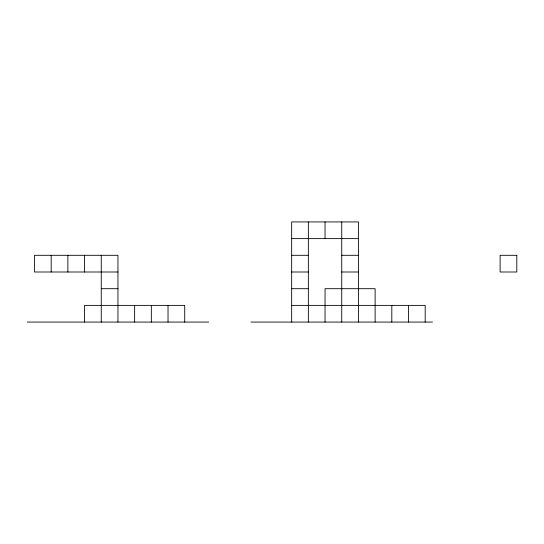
<?xml version="1.0" encoding="UTF-8"?>
<svg xmlns="http://www.w3.org/2000/svg" width="544" height="544" viewBox="0 0 544 544"><rect width="100%" height="100%" fill="white"/><g stroke="black" fill="none" stroke-linecap="round" stroke-linejoin="round"><path stroke-width="0.82" d="M291.659 238.619L358.428 238.619M291.659 255.306L308.353 255.306M341.734 255.306L358.428 255.306M117.953 272L34.49 272L34.49 255.306L117.953 255.306L117.953 322.075M291.659 272L308.353 272M341.734 272L358.428 272M101.259 288.694L117.953 288.694M291.659 288.694L308.353 288.694M291.659 305.381L425.197 305.381L425.197 322.075M27.2 322.075L208.699 322.075M250.988 322.075L432.487 322.075M408.503 305.381L408.503 322.075M391.816 305.381L391.816 322.075M375.122 322.075L375.122 288.694L325.047 288.694L325.047 322.075M358.428 322.075L358.428 221.925L291.659 221.925L291.659 322.075M341.734 221.925L341.734 322.075M325.047 221.925L325.047 238.619M308.353 221.925L308.353 322.075M184.715 322.075L184.715 305.381L84.565 305.381L84.565 322.075M168.028 305.381L168.028 322.075M151.334 305.381L151.334 322.075M134.64 305.381L134.64 322.075M101.259 255.306L101.259 322.075M84.565 255.306L84.565 272M67.871 255.306L67.871 272M51.184 255.306L51.184 272M516.8 255.306L500.106 255.306L500.106 272L516.8 272L516.8 255.306"/></g></svg>
